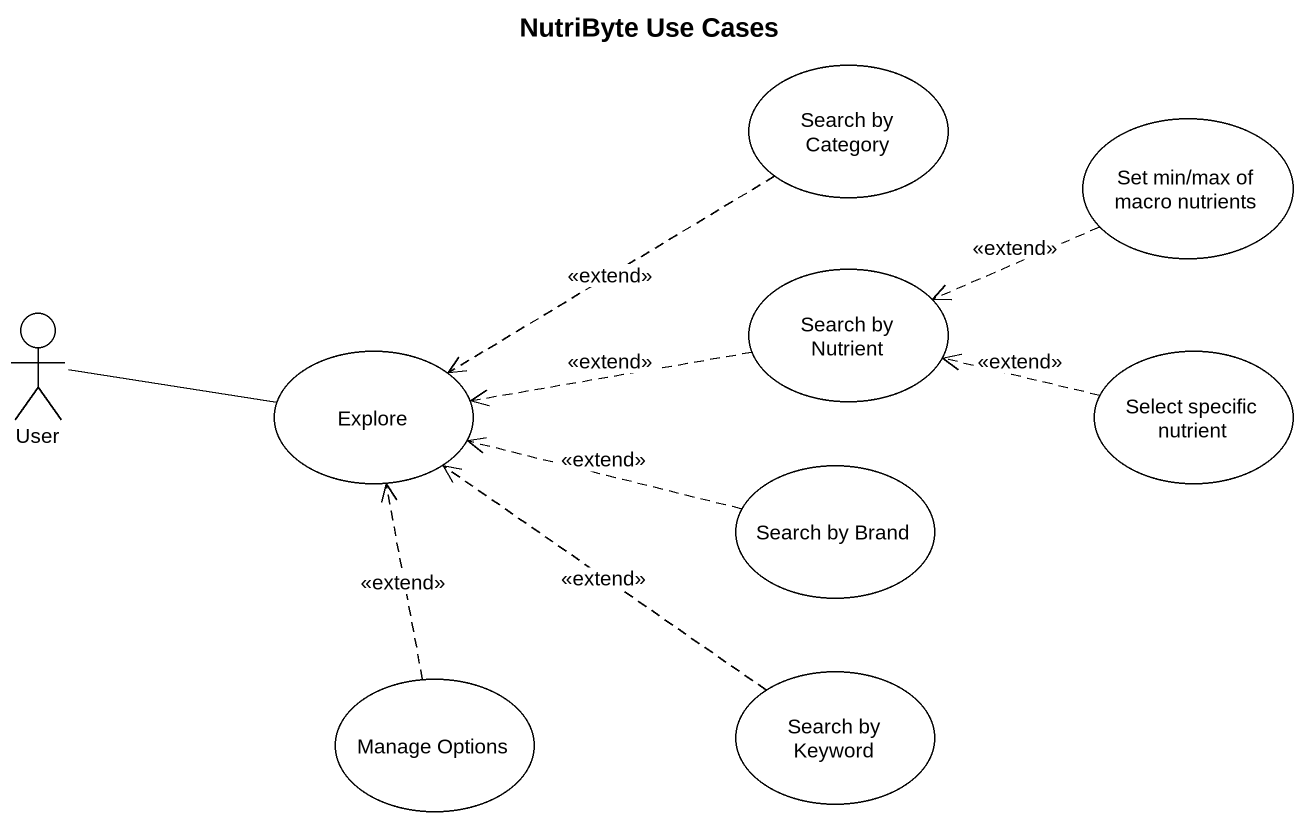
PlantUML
@startuml
title NutriByte Use Cases
usecase "Search by Category" as Search_by_Category
usecase "Set min/max of macro nutrients" as Set_min_max_of_macro
actor User
usecase "Search by Nutrient" as Search_by_Nutrient
usecase Explore
usecase "Select specific nutrient" as Select_specific_nutrient
usecase "Search by Brand" as Search_by_Brand
usecase "Manage Options" as Manage_Options
usecase "Search by Keyword" as Search_by_Keyword
Search_by_Category ..> Explore : <<extend>>
Set_min_max_of_macro .left.> Search_by_Nutrient : <<extend>>
User -right- Explore
Search_by_Nutrient .left.> Explore : <<extend>>
Select_specific_nutrient .left.> Search_by_Nutrient : <<extend>>
Search_by_Brand .left.> Explore : <<extend>>
Manage_Options .up.> Explore : <<extend>>
Search_by_Keyword .up.> Explore : <<extend>>
@enduml
